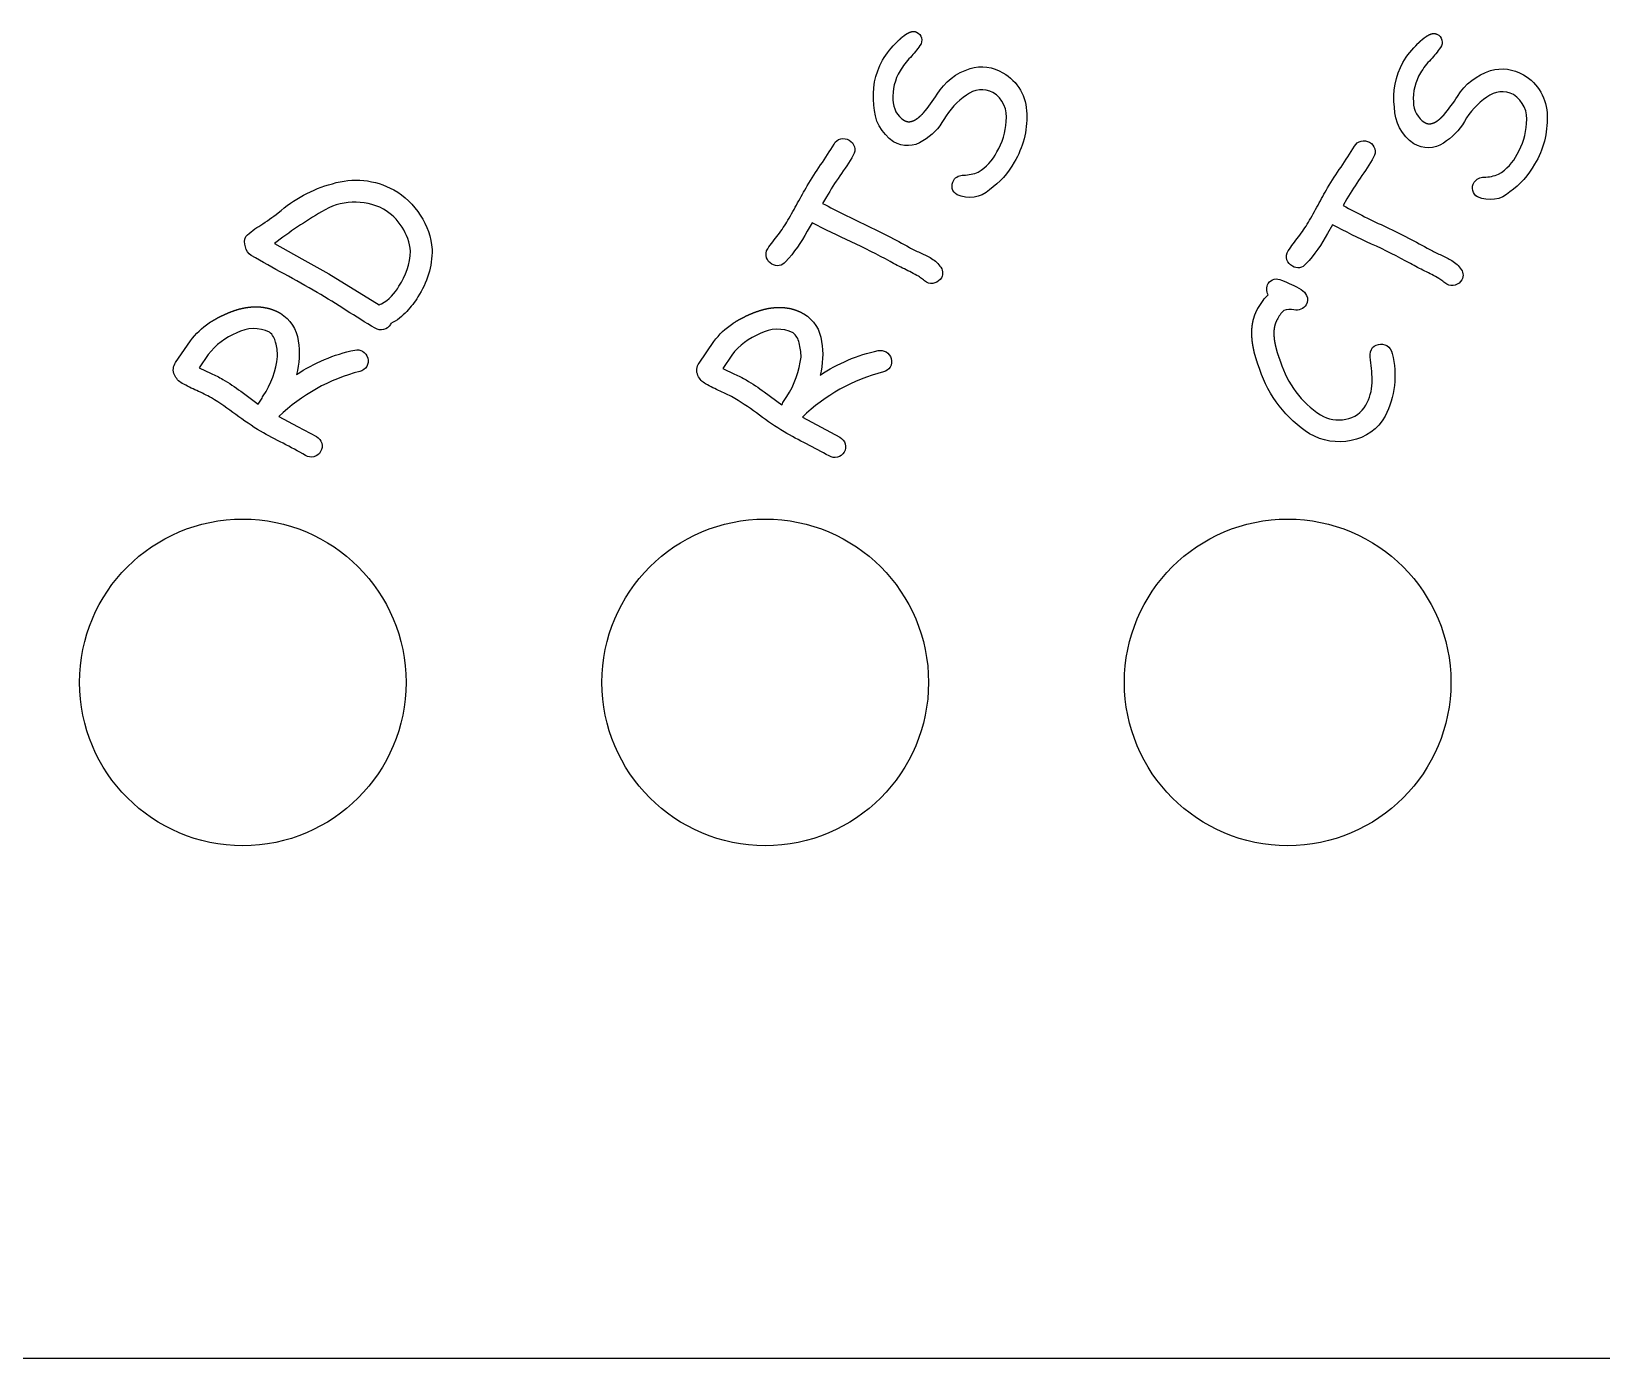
# Model space of a CAD drawing. Header units: millimetres. Extents: x -36.8 to 36.9, y -17.3 to 17.4.
# Drawn here: x -11.24 to 12.81, y -17.35 to 2.96 of the extents above; entities that cross this region are included whole.
import ezdxf

# ---------------------------------------------------------------- set-up
doc = ezdxf.new("R2010")
doc.units = ezdxf.units.MM
doc.layers.get('0').update_dxf_attribs({"lineweight": 25, "true_color": 0xffffff})
doc.layers.add('1', color=3, linetype='Continuous', lineweight=25, true_color=0x00ff00)

msp = doc.modelspace()

# ---------------------------------------------------------------- linework, layer by layer
msp.add_line((36.85, -17.35), (-36.85, -17.35))
for centre in [(-8, -7), (0, -7), (8, -7)]:
    msp.add_circle(centre, 2.5)
at = {"layer": '1', "flags": 128}
for points in [[(2.939, 0.464, -0.22912), (2.864, 0.561, -0.191926), (2.886, 0.688, -0.26278), (3.038, 0.764, 0.090366), (3.261, 0.81, 0.143531), (3.547, 1.118, 0.118952), (3.689, 1.587, 0.304179), (3.487, 2.029, 0.302265), (3.083, 1.989, 0.113344), (2.737, 1.616, -0.120268), (2.415, 1.287, -0.289806), (1.964, 1.275, -0.248192), (1.665, 1.835, -0.160507), (1.796, 2.523, -0.065487), (2.025, 2.81), (2.027, 2.811), (2.028, 2.813), (2.03, 2.814), (2.031, 2.816), (2.033, 2.817), (2.034, 2.819), (2.036, 2.82), (2.037, 2.822), (2.039, 2.823), (2.04, 2.825), (2.042, 2.826), (2.043, 2.827), (2.045, 2.829), (2.046, 2.83), (2.048, 2.832), (2.049, 2.833), (2.051, 2.835), (2.052, 2.836), (2.054, 2.837), (2.055, 2.839), (2.057, 2.84), (2.058, 2.842), (2.06, 2.843), (2.061, 2.844), (2.063, 2.846), (2.064, 2.847), (2.065, 2.848), (2.067, 2.85), (2.068, 2.851), (2.07, 2.852), (2.071, 2.854), (2.073, 2.855), (2.074, 2.856), (2.076, 2.857), (2.077, 2.859), (2.078, 2.86), (2.08, 2.861), (2.081, 2.862), (2.083, 2.864), (2.084, 2.865), (2.085, 2.866), (2.087, 2.867), (2.088, 2.869), (2.09, 2.87), (2.091, 2.871), (2.092, 2.872), (2.094, 2.873), (2.095, 2.875), (2.097, 2.876), (2.098, 2.877), (2.099, 2.878), (2.101, 2.879), (2.102, 2.88), (2.104, 2.881), (2.105, 2.883), (2.106, 2.884), (2.108, 2.885), (2.109, 2.886), (2.11, 2.887), (2.112, 2.888), (2.113, 2.889), (2.114, 2.89), (2.116, 2.891), (2.117, 2.892), (2.118, 2.893), (2.12, 2.894), (2.121, 2.895), (2.122, 2.896), (2.124, 2.897), (2.125, 2.898), (2.126, 2.899), (2.128, 2.9), (2.129, 2.901), (2.13, 2.902), (2.132, 2.903), (2.133, 2.904), (2.134, 2.905), (2.135, 2.906), (2.137, 2.907), (2.138, 2.908), (2.139, 2.909), (2.141, 2.91), (2.142, 2.911), (2.143, 2.912), (2.144, 2.913), (2.146, 2.913), (2.147, 2.914), (2.148, 2.915), (2.15, 2.916), (2.151, 2.917), (2.152, 2.918), (2.153, 2.919), (2.155, 2.919), (2.156, 2.92), (2.157, 2.921), (2.158, 2.922), (2.159, 2.923), (2.161, 2.923), (2.162, 2.924), (2.163, 2.925), (2.164, 2.926), (2.166, 2.927), (2.167, 2.927), (2.168, 2.928), (2.169, 2.929), (2.171, 2.929), (2.172, 2.93), (2.173, 2.931), (2.174, 2.932), (2.175, 2.932), (2.177, 2.933), (2.178, 2.934), (2.179, 2.934), (2.18, 2.935), (2.181, 2.936), (2.182, 2.936), (2.184, 2.937), (2.185, 2.938), (2.186, 2.938), (2.187, 2.939), (2.188, 2.939), (2.189, 2.94), (2.191, 2.941), (2.192, 2.941), (2.193, 2.942), (2.194, 2.942), (2.195, 2.943), (2.196, 2.944), (2.197, 2.944), (2.199, 2.945), (2.2, 2.945), (2.201, 2.946), (2.202, 2.946), (2.203, 2.947), (2.204, 2.947), (2.205, 2.948), (2.207, 2.948), (2.208, 2.949), (2.209, 2.949), (2.21, 2.95), (2.211, 2.95), (2.212, 2.951), (2.213, 2.951), (2.214, 2.951), (2.215, 2.952), (2.216, 2.952), (2.217, 2.953), (2.219, 2.953), (2.22, 2.953), (2.221, 2.954), (2.222, 2.954), (2.223, 2.955), (2.224, 2.955), (2.225, 2.955), (2.226, 2.956), (2.227, 2.956), (2.228, 2.956), (2.229, 2.957), (2.23, 2.957), (2.231, 2.957), (2.232, 2.958), (2.233, 2.958), (2.234, 2.958), (2.235, 2.958), (2.237, 2.959), (2.238, 2.959), (2.239, 2.959), (2.24, 2.959), (2.241, 2.96), (2.242, 2.96), (2.243, 2.96), (2.244, 2.96), (2.245, 2.961), (2.246, 2.961), (2.247, 2.961), (2.248, 2.961), (2.249, 2.961), (2.25, 2.962), (2.251, 2.962), (2.252, 2.962), (2.253, 2.962), (2.254, 2.962), (2.255, 2.962), (2.255, 2.962), (2.256, 2.963), (2.257, 2.963), (2.258, 2.963), (2.259, 2.963), (2.26, 2.963), (2.261, 2.963), (2.262, 2.963), (2.263, 2.963), (2.264, 2.963), (2.265, 2.963), (2.266, 2.963), (2.267, 2.963), (2.268, 2.963), (2.269, 2.963), (2.27, 2.963), (2.271, 2.963), (2.272, 2.963), (2.272, 2.963), (2.273, 2.963), (2.274, 2.963), (2.275, 2.963), (2.276, 2.963), (2.277, 2.963), (2.278, 2.963), (2.279, 2.963), (2.28, 2.963), (2.281, 2.963), (2.281, 2.963), (2.282, 2.963), (2.283, 2.963), (2.284, 2.962), (2.285, 2.962), (2.286, 2.962), (2.287, 2.962), (2.288, 2.962), (2.288, 2.962), (2.289, 2.962), (2.29, 2.961), (2.291, 2.961), (2.292, 2.961), (2.293, 2.961), (2.294, 2.961), (2.294, 2.961), (2.295, 2.96), (2.296, 2.96), (2.297, 2.96), (2.298, 2.96), (2.299, 2.959), (2.299, 2.959), (2.3, 2.959), (2.301, 2.959), (2.302, 2.958), (2.303, 2.958), (2.303, 2.958), (2.304, 2.957), (2.305, 2.957), (2.306, 2.957), (2.307, 2.957), (2.307, 2.956), (2.308, 2.956), (2.309, 2.956), (2.31, 2.955), (2.311, 2.955), (2.311, 2.954), (2.312, 2.954), (2.313, 2.954), (2.314, 2.953), (2.314, 2.953), (2.315, 2.952), (2.316, 2.952), (2.317, 2.952), (2.317, 2.951, -0.49993), (2.369, 2.749, -0.045217), (2.222, 2.566, 0.053614), (2.064, 2.36, 0.150486), (1.955, 1.916, 0.260313), (2.131, 1.6), (2.132, 1.6), (2.133, 1.599), (2.134, 1.599), (2.135, 1.598), (2.136, 1.598), (2.137, 1.597), (2.138, 1.597), (2.139, 1.596), (2.14, 1.596), (2.14, 1.595), (2.141, 1.595), (2.142, 1.594), (2.143, 1.594), (2.144, 1.593), (2.145, 1.593), (2.146, 1.593), (2.147, 1.592), (2.148, 1.592), (2.149, 1.591), (2.15, 1.591), (2.151, 1.591), (2.152, 1.59), (2.153, 1.59), (2.154, 1.59), (2.155, 1.589), (2.156, 1.589), (2.157, 1.589), (2.158, 1.588), (2.159, 1.588), (2.16, 1.588), (2.161, 1.587), (2.162, 1.587), (2.163, 1.587), (2.164, 1.586), (2.165, 1.586), (2.166, 1.586), (2.167, 1.586), (2.168, 1.585), (2.169, 1.585), (2.17, 1.585), (2.171, 1.585), (2.172, 1.584), (2.173, 1.584), (2.174, 1.584), (2.175, 1.584), (2.176, 1.584), (2.177, 1.583), (2.178, 1.583), (2.179, 1.583), (2.18, 1.583), (2.181, 1.583), (2.182, 1.583), (2.183, 1.583), (2.184, 1.582), (2.185, 1.582), (2.186, 1.582), (2.187, 1.582), (2.188, 1.582), (2.189, 1.582), (2.19, 1.582), (2.191, 1.582), (2.192, 1.582), (2.193, 1.582), (2.194, 1.582), (2.195, 1.582), (2.196, 1.582), (2.197, 1.582), (2.198, 1.582), (2.199, 1.582), (2.2, 1.582), (2.201, 1.582), (2.202, 1.582), (2.203, 1.582), (2.204, 1.582), (2.205, 1.582), (2.206, 1.582), (2.208, 1.582), (2.209, 1.582), (2.21, 1.582), (2.211, 1.582), (2.212, 1.582), (2.213, 1.582), (2.214, 1.582), (2.215, 1.582), (2.216, 1.582), (2.217, 1.583), (2.218, 1.583), (2.219, 1.583), (2.22, 1.583), (2.221, 1.583), (2.222, 1.583), (2.223, 1.583), (2.225, 1.584), (2.226, 1.584), (2.227, 1.584), (2.228, 1.584), (2.229, 1.584), (2.23, 1.585), (2.231, 1.585), (2.232, 1.585), (2.233, 1.585), (2.234, 1.586), (2.235, 1.586), (2.237, 1.586), (2.238, 1.586), (2.239, 1.587), (2.24, 1.587), (2.241, 1.587), (2.242, 1.588), (2.243, 1.588), (2.244, 1.588), (2.245, 1.588), (2.246, 1.589), (2.248, 1.589), (2.249, 1.589), (2.25, 1.59), (2.251, 1.59), (2.252, 1.591), (2.253, 1.591), (2.254, 1.591), (2.255, 1.592), (2.257, 1.592), (2.258, 1.593), (2.259, 1.593), (2.26, 1.593), (2.261, 1.594), (2.262, 1.594), (2.263, 1.595), (2.264, 1.595), (2.266, 1.596), (2.267, 1.596), (2.268, 1.597), (2.269, 1.597), (2.27, 1.598), (2.271, 1.598), (2.272, 1.599), (2.274, 1.599), (2.275, 1.6), (2.276, 1.6), (2.277, 1.601), (2.278, 1.601), (2.279, 1.602), (2.281, 1.602), (2.282, 1.603), (2.283, 1.603), (2.284, 1.604), (2.285, 1.605), (2.286, 1.605), (2.287, 1.606), (2.289, 1.606), (2.29, 1.607), (2.291, 1.608), (2.292, 1.608), (2.293, 1.609), (2.295, 1.61), (2.296, 1.61), (2.297, 1.611), (2.298, 1.612), (2.299, 1.612), (2.3, 1.613), (2.302, 1.614), (2.303, 1.615), (2.304, 1.615), (2.305, 1.616), (2.306, 1.617), (2.308, 1.617), (2.309, 1.618), (2.31, 1.619), (2.311, 1.62), (2.312, 1.62), (2.314, 1.621), (2.315, 1.622), (2.316, 1.623), (2.317, 1.624), (2.318, 1.624), (2.32, 1.625), (2.321, 1.626), (2.322, 1.627), (2.323, 1.628), (2.324, 1.629), (2.326, 1.629), (2.327, 1.63), (2.328, 1.631), (2.329, 1.632), (2.331, 1.633), (2.332, 1.634), (2.333, 1.635), (2.334, 1.636), (2.336, 1.637), (2.337, 1.638), (2.338, 1.638), (2.339, 1.639), (2.34, 1.64), (2.342, 1.641), (2.343, 1.642), (2.344, 1.643), (2.345, 1.644), (2.347, 1.645), (2.348, 1.646), (2.349, 1.647), (2.35, 1.648), (2.352, 1.649), (2.353, 1.65), (2.354, 1.651), (2.355, 1.652), (2.357, 1.653), (2.358, 1.654), (2.359, 1.656), (2.36, 1.657), (2.362, 1.658), (2.363, 1.659), (2.364, 1.66), (2.366, 1.661), (2.367, 1.662), (2.368, 1.663), (2.369, 1.664), (2.371, 1.665), (2.372, 1.667), (2.373, 1.668), (2.374, 1.669), (2.376, 1.67), (2.377, 1.671), (2.378, 1.672), (2.38, 1.674), (2.381, 1.675), (2.382, 1.676), (2.383, 1.677), (2.385, 1.678), (2.386, 1.68), (2.387, 1.681), (2.389, 1.682), (2.39, 1.683), (2.391, 1.685), (2.393, 1.686), (2.394, 1.687), (2.395, 1.688), (2.396, 1.69), (2.398, 1.691), (2.399, 1.692), (2.4, 1.694), (2.402, 1.695), (2.403, 1.696), (2.404, 1.698), (2.406, 1.699), (2.407, 1.7), (2.408, 1.702), (2.41, 1.703), (2.411, 1.704), (2.412, 1.706), (2.414, 1.707), (2.415, 1.709), (2.416, 1.71), (2.418, 1.711), (2.419, 1.713), (2.42, 1.714), (2.422, 1.716, 0.033408), (2.633, 2.001, -0.181656), (3.136, 2.396, -0.209517), (3.64, 2.331, -0.271552), (4.003, 1.7, -0.146677), (3.813, 0.962, -0.109411), (3.434, 0.539, -0.306007)], [(10.908, 0.432, -0.22912), (10.833, 0.529, -0.191926), (10.855, 0.655, -0.26278), (11.007, 0.732, 0.090366), (11.23, 0.777, 0.143531), (11.515, 1.086, 0.118952), (11.657, 1.555, 0.304179), (11.455, 1.997, 0.302265), (11.051, 1.957, 0.113344), (10.706, 1.584, -0.120268), (10.384, 1.254, -0.289806), (9.933, 1.243, -0.248192), (9.634, 1.803, -0.160507), (9.765, 2.49, -0.065487), (9.994, 2.777), (9.995, 2.779), (9.997, 2.781), (9.998, 2.782), (10, 2.784), (10.001, 2.785), (10.003, 2.787), (10.004, 2.788), (10.006, 2.79), (10.007, 2.791), (10.009, 2.792), (10.01, 2.794), (10.012, 2.795), (10.013, 2.797), (10.015, 2.798), (10.016, 2.8), (10.018, 2.801), (10.019, 2.803), (10.021, 2.804), (10.022, 2.805), (10.024, 2.807), (10.025, 2.808), (10.027, 2.809), (10.028, 2.811), (10.03, 2.812), (10.031, 2.814), (10.033, 2.815), (10.034, 2.816), (10.036, 2.818), (10.037, 2.819), (10.038, 2.82), (10.04, 2.821), (10.041, 2.823), (10.043, 2.824), (10.044, 2.825), (10.046, 2.827), (10.047, 2.828), (10.048, 2.829), (10.05, 2.83), (10.051, 2.832), (10.053, 2.833), (10.054, 2.834), (10.055, 2.835), (10.057, 2.837), (10.058, 2.838), (10.06, 2.839), (10.061, 2.84), (10.062, 2.841), (10.064, 2.842), (10.065, 2.844), (10.067, 2.845), (10.068, 2.846), (10.069, 2.847), (10.071, 2.848), (10.072, 2.849), (10.073, 2.85), (10.075, 2.852), (10.076, 2.853), (10.078, 2.854), (10.079, 2.855), (10.08, 2.856), (10.082, 2.857), (10.083, 2.858), (10.084, 2.859), (10.086, 2.86), (10.087, 2.861), (10.088, 2.862), (10.09, 2.863), (10.091, 2.864), (10.092, 2.865), (10.094, 2.866), (10.095, 2.867), (10.096, 2.868), (10.098, 2.869), (10.099, 2.87), (10.1, 2.871), (10.101, 2.872), (10.103, 2.873), (10.104, 2.874), (10.105, 2.875), (10.107, 2.876), (10.108, 2.877), (10.109, 2.878), (10.111, 2.879), (10.112, 2.88), (10.113, 2.881), (10.114, 2.881), (10.116, 2.882), (10.117, 2.883), (10.118, 2.884), (10.119, 2.885), (10.121, 2.886), (10.122, 2.887), (10.123, 2.887), (10.124, 2.888), (10.126, 2.889), (10.127, 2.89), (10.128, 2.891), (10.129, 2.891), (10.131, 2.892), (10.132, 2.893), (10.133, 2.894), (10.134, 2.894), (10.135, 2.895), (10.137, 2.896), (10.138, 2.897), (10.139, 2.897), (10.14, 2.898), (10.142, 2.899), (10.143, 2.9), (10.144, 2.9), (10.145, 2.901), (10.146, 2.902), (10.148, 2.902), (10.149, 2.903), (10.15, 2.904), (10.151, 2.904), (10.152, 2.905), (10.153, 2.906), (10.155, 2.906), (10.156, 2.907), (10.157, 2.907), (10.158, 2.908), (10.159, 2.909), (10.16, 2.909), (10.162, 2.91), (10.163, 2.91), (10.164, 2.911), (10.165, 2.911), (10.166, 2.912), (10.167, 2.913), (10.168, 2.913), (10.17, 2.914), (10.171, 2.914), (10.172, 2.915), (10.173, 2.915), (10.174, 2.916), (10.175, 2.916), (10.176, 2.917), (10.177, 2.917), (10.178, 2.918), (10.18, 2.918), (10.181, 2.918), (10.182, 2.919), (10.183, 2.919), (10.184, 2.92), (10.185, 2.92), (10.186, 2.921), (10.187, 2.921), (10.188, 2.921), (10.189, 2.922), (10.19, 2.922), (10.191, 2.922), (10.193, 2.923), (10.194, 2.923), (10.195, 2.924), (10.196, 2.924), (10.197, 2.924), (10.198, 2.925), (10.199, 2.925), (10.2, 2.925), (10.201, 2.925), (10.202, 2.926), (10.203, 2.926), (10.204, 2.926), (10.205, 2.927), (10.206, 2.927), (10.207, 2.927), (10.208, 2.927), (10.209, 2.928), (10.21, 2.928), (10.211, 2.928), (10.212, 2.928), (10.213, 2.929), (10.214, 2.929), (10.215, 2.929), (10.216, 2.929), (10.217, 2.929), (10.218, 2.929), (10.219, 2.93), (10.22, 2.93), (10.221, 2.93), (10.222, 2.93), (10.223, 2.93), (10.224, 2.93), (10.225, 2.93), (10.226, 2.931), (10.227, 2.931), (10.228, 2.931), (10.229, 2.931), (10.23, 2.931), (10.231, 2.931), (10.232, 2.931), (10.233, 2.931), (10.234, 2.931), (10.235, 2.931), (10.236, 2.931), (10.236, 2.931), (10.237, 2.931), (10.238, 2.931), (10.239, 2.931), (10.24, 2.931), (10.241, 2.931), (10.242, 2.931), (10.243, 2.931), (10.244, 2.931), (10.245, 2.931), (10.246, 2.931), (10.247, 2.931), (10.247, 2.931), (10.248, 2.931), (10.249, 2.931), (10.25, 2.931), (10.251, 2.931), (10.252, 2.931), (10.253, 2.93), (10.254, 2.93), (10.254, 2.93), (10.255, 2.93), (10.256, 2.93), (10.257, 2.93), (10.258, 2.93), (10.259, 2.929), (10.26, 2.929), (10.26, 2.929), (10.261, 2.929), (10.262, 2.929), (10.263, 2.928), (10.264, 2.928), (10.265, 2.928), (10.266, 2.928), (10.266, 2.928), (10.267, 2.927), (10.268, 2.927), (10.269, 2.927), (10.27, 2.927), (10.27, 2.926), (10.271, 2.926), (10.272, 2.926), (10.273, 2.925), (10.274, 2.925), (10.274, 2.925), (10.275, 2.924), (10.276, 2.924), (10.277, 2.924), (10.278, 2.923), (10.278, 2.923), (10.279, 2.923), (10.28, 2.922), (10.281, 2.922), (10.282, 2.922), (10.282, 2.921), (10.283, 2.921), (10.284, 2.92), (10.285, 2.92), (10.285, 2.92), (10.286, 2.919, -0.49993), (10.338, 2.717, -0.045217), (10.191, 2.534, 0.053614), (10.033, 2.328, 0.150486), (9.924, 1.884, 0.260313), (10.1, 1.568), (10.101, 1.568), (10.102, 1.567), (10.103, 1.567), (10.103, 1.566), (10.104, 1.566), (10.105, 1.565), (10.106, 1.565), (10.107, 1.564), (10.108, 1.564), (10.109, 1.563), (10.11, 1.563), (10.111, 1.562), (10.112, 1.562), (10.113, 1.561), (10.114, 1.561), (10.115, 1.561), (10.116, 1.56), (10.117, 1.56), (10.118, 1.559), (10.119, 1.559), (10.12, 1.559), (10.121, 1.558), (10.122, 1.558), (10.123, 1.557), (10.123, 1.557), (10.124, 1.557), (10.125, 1.556), (10.126, 1.556), (10.127, 1.556), (10.128, 1.555), (10.129, 1.555), (10.13, 1.555), (10.131, 1.555), (10.132, 1.554), (10.133, 1.554), (10.134, 1.554), (10.135, 1.554), (10.136, 1.553), (10.137, 1.553), (10.138, 1.553), (10.139, 1.553), (10.14, 1.552), (10.141, 1.552), (10.142, 1.552), (10.143, 1.552), (10.144, 1.552), (10.145, 1.551), (10.146, 1.551), (10.147, 1.551), (10.148, 1.551), (10.149, 1.551), (10.15, 1.551), (10.151, 1.55), (10.152, 1.55), (10.153, 1.55), (10.154, 1.55), (10.155, 1.55), (10.156, 1.55), (10.157, 1.55), (10.158, 1.55), (10.159, 1.55), (10.161, 1.55), (10.162, 1.55), (10.163, 1.55), (10.164, 1.55), (10.165, 1.549), (10.166, 1.549), (10.167, 1.549), (10.168, 1.549), (10.169, 1.549), (10.17, 1.549), (10.171, 1.549), (10.172, 1.549), (10.173, 1.55), (10.174, 1.55), (10.175, 1.55), (10.176, 1.55), (10.177, 1.55), (10.178, 1.55), (10.179, 1.55), (10.18, 1.55), (10.181, 1.55), (10.182, 1.55), (10.184, 1.55), (10.185, 1.55), (10.186, 1.55), (10.187, 1.551), (10.188, 1.551), (10.189, 1.551), (10.19, 1.551), (10.191, 1.551), (10.192, 1.551), (10.193, 1.552), (10.194, 1.552), (10.195, 1.552), (10.196, 1.552), (10.198, 1.552), (10.199, 1.553), (10.2, 1.553), (10.201, 1.553), (10.202, 1.553), (10.203, 1.553), (10.204, 1.554), (10.205, 1.554), (10.206, 1.554), (10.207, 1.555), (10.208, 1.555), (10.21, 1.555), (10.211, 1.555), (10.212, 1.556), (10.213, 1.556), (10.214, 1.556), (10.215, 1.557), (10.216, 1.557), (10.217, 1.557), (10.218, 1.558), (10.22, 1.558), (10.221, 1.558), (10.222, 1.559), (10.223, 1.559), (10.224, 1.56), (10.225, 1.56), (10.226, 1.56), (10.227, 1.561), (10.229, 1.561), (10.23, 1.562), (10.231, 1.562), (10.232, 1.563), (10.233, 1.563), (10.234, 1.564), (10.235, 1.564), (10.236, 1.564), (10.238, 1.565), (10.239, 1.565), (10.24, 1.566), (10.241, 1.566), (10.242, 1.567), (10.243, 1.568), (10.245, 1.568), (10.246, 1.569), (10.247, 1.569), (10.248, 1.57), (10.249, 1.57), (10.25, 1.571), (10.251, 1.571), (10.253, 1.572), (10.254, 1.573), (10.255, 1.573), (10.256, 1.574), (10.257, 1.574), (10.258, 1.575), (10.26, 1.576), (10.261, 1.576), (10.262, 1.577), (10.263, 1.578), (10.264, 1.578), (10.266, 1.579), (10.267, 1.58), (10.268, 1.58), (10.269, 1.581), (10.27, 1.582), (10.271, 1.582), (10.273, 1.583), (10.274, 1.584), (10.275, 1.585), (10.276, 1.585), (10.277, 1.586), (10.279, 1.587), (10.28, 1.588), (10.281, 1.588), (10.282, 1.589), (10.283, 1.59), (10.285, 1.591), (10.286, 1.592), (10.287, 1.592), (10.288, 1.593), (10.289, 1.594), (10.291, 1.595), (10.292, 1.596), (10.293, 1.597), (10.294, 1.597), (10.296, 1.598), (10.297, 1.599), (10.298, 1.6), (10.299, 1.601), (10.3, 1.602), (10.302, 1.603), (10.303, 1.604), (10.304, 1.605), (10.305, 1.605), (10.307, 1.606), (10.308, 1.607), (10.309, 1.608), (10.31, 1.609), (10.312, 1.61), (10.313, 1.611), (10.314, 1.612), (10.315, 1.613), (10.317, 1.614), (10.318, 1.615), (10.319, 1.616), (10.32, 1.617), (10.322, 1.618), (10.323, 1.619), (10.324, 1.62), (10.325, 1.621), (10.327, 1.622), (10.328, 1.623), (10.329, 1.625), (10.33, 1.626), (10.332, 1.627), (10.333, 1.628), (10.334, 1.629), (10.335, 1.63), (10.337, 1.631), (10.338, 1.632), (10.339, 1.633), (10.341, 1.635), (10.342, 1.636), (10.343, 1.637), (10.344, 1.638), (10.346, 1.639), (10.347, 1.64), (10.348, 1.642), (10.35, 1.643), (10.351, 1.644), (10.352, 1.645), (10.353, 1.646), (10.355, 1.648), (10.356, 1.649), (10.357, 1.65), (10.359, 1.651), (10.36, 1.653), (10.361, 1.654), (10.362, 1.655), (10.364, 1.656), (10.365, 1.658), (10.366, 1.659), (10.368, 1.66), (10.369, 1.662), (10.37, 1.663), (10.372, 1.664), (10.373, 1.666), (10.374, 1.667), (10.376, 1.668), (10.377, 1.67), (10.378, 1.671), (10.38, 1.672), (10.381, 1.674), (10.382, 1.675), (10.384, 1.677), (10.385, 1.678), (10.386, 1.679), (10.388, 1.681), (10.389, 1.682), (10.39, 1.684, 0.033408), (10.601, 1.969, -0.181656), (11.105, 2.364, -0.209517), (11.609, 2.299, -0.271552), (11.972, 1.668, -0.146677), (11.781, 0.93, -0.109411), (11.403, 0.507, -0.306007)], [(1.348, 1.069, -0.017634), (1.141, 0.751, 0.01986), (0.938, 0.433), (0.879, 0.33, 0.012133), (1.545, -0.002, -0.017708), (2.207, -0.343, 0.022325), (2.365, -0.421, -0.022481), (2.525, -0.499, -0.105349), (2.675, -0.628, -0.328383), (2.697, -0.807, -0.187865), (2.597, -0.887, -0.226683), (2.468, -0.874, -0.038246), (2.407, -0.829, 0.038086), (2.347, -0.785, 0.015123), (2.13, -0.672, -0.015198), (1.912, -0.559, 0.02082), (1.316, -0.259, -0.013627), (0.717, 0.036), (0.643, -0.096, -0.059775), (0.312, -0.563, -0.386795), (0.102, -0.597, -0.181661), (0.02, -0.5, -0.24795), (0.038, -0.363, -0.012042), (0.197, -0.149, 0.028649), (0.348, 0.074, 0.004711), (0.496, 0.338, -0.004711), (0.643, 0.601, -0.016721), (0.848, 0.92, 0.016721), (1.053, 1.239, -0.209448), (1.155, 1.318, -0.20453), (1.285, 1.298, -0.204059), (1.365, 1.197, -0.210053)], [(9.316, 1.037, -0.017634), (9.11, 0.719, 0.01986), (8.907, 0.401), (8.848, 0.298, 0.012133), (9.513, -0.034, -0.017708), (10.176, -0.375, 0.022325), (10.334, -0.453, -0.022481), (10.494, -0.531, -0.105349), (10.643, -0.66, -0.328383), (10.666, -0.839, -0.187865), (10.566, -0.919, -0.226683), (10.436, -0.906, -0.038246), (10.376, -0.861, 0.038086), (10.315, -0.817, 0.015123), (10.099, -0.704, -0.015198), (9.881, -0.591, 0.02082), (9.285, -0.291, -0.013627), (8.685, 0.004), (8.611, -0.128, -0.059775), (8.28, -0.595, -0.386795), (8.071, -0.63, -0.181661), (7.989, -0.532, -0.24795), (8.007, -0.395, -0.012042), (8.165, -0.181, 0.028649), (8.317, 0.042, 0.004711), (8.464, 0.305, -0.004711), (8.611, 0.569, -0.016721), (8.817, 0.888, 0.016721), (9.022, 1.207, -0.209448), (9.124, 1.286, -0.20453), (9.254, 1.266, -0.204059), (9.333, 1.165, -0.210053)], [(-5.102, -0.374, -0.148757), (-5.319, -1.1, -0.059148), (-5.49, -1.321, -0.100046), (-5.732, -1.507), (-5.74, -1.522, -0.211872), (-5.843, -1.6, -0.202296), (-5.972, -1.581, -0.010374), (-6.415, -1.306, 0.010368), (-6.859, -1.032, 0.004505), (-7.365, -0.749, -0.004505), (-7.87, -0.466, -0.19033), (-7.959, -0.334, -0.210757), (-7.954, -0.176, -0.062073), (-7.725, -0.002, 0.017547), (-7.458, 0.185, -0.116813), (-6.629, 0.632, -0.204782), (-5.687, 0.538, -0.120671), (-5.282, 0.15, -0.126977)], [(-6.795, 0.202, 0.031959), (-7.516, -0.284), (-7.098, -0.515), (-6.684, -0.749), (-5.913, -1.224, -0.054917), (-5.877, -1.205, 0.150263), (-5.609, -0.935, 0.142159), (-5.434, -0.401, 0.126919), (-5.561, -0.032, 0.12129), (-5.847, 0.244, 0.266538)], [(8.282, -1.222, -0.325693), (8.095, -1.297, 0.137688), (7.94, -1.308, 0.091721), (7.838, -1.448), (7.837, -1.449), (7.836, -1.451), (7.835, -1.453), (7.834, -1.454), (7.833, -1.456), (7.832, -1.458), (7.831, -1.459), (7.83, -1.461), (7.83, -1.463), (7.829, -1.464), (7.828, -1.466), (7.827, -1.468), (7.826, -1.469), (7.825, -1.471), (7.825, -1.473), (7.824, -1.475), (7.823, -1.476), (7.822, -1.478), (7.821, -1.48), (7.821, -1.482), (7.82, -1.483), (7.819, -1.485), (7.818, -1.487), (7.818, -1.489), (7.817, -1.491), (7.816, -1.492), (7.816, -1.494), (7.815, -1.496), (7.814, -1.498), (7.813, -1.5), (7.813, -1.502), (7.812, -1.503), (7.812, -1.505), (7.811, -1.507), (7.81, -1.509), (7.81, -1.511), (7.809, -1.513), (7.808, -1.515), (7.808, -1.516), (7.807, -1.518), (7.807, -1.52), (7.806, -1.522), (7.805, -1.524), (7.805, -1.526), (7.804, -1.528), (7.804, -1.53), (7.803, -1.532), (7.803, -1.534), (7.802, -1.536), (7.802, -1.538), (7.801, -1.54), (7.801, -1.542), (7.8, -1.544), (7.8, -1.546), (7.799, -1.548), (7.799, -1.55), (7.799, -1.552), (7.798, -1.554), (7.798, -1.556), (7.797, -1.558), (7.797, -1.56), (7.797, -1.562), (7.796, -1.564), (7.796, -1.566), (7.795, -1.568), (7.795, -1.57), (7.795, -1.572), (7.794, -1.575), (7.794, -1.577), (7.794, -1.579), (7.793, -1.581), (7.793, -1.583), (7.793, -1.585), (7.793, -1.587), (7.792, -1.589), (7.792, -1.592), (7.792, -1.594), (7.792, -1.596), (7.791, -1.598), (7.791, -1.6), (7.791, -1.602), (7.791, -1.605), (7.79, -1.607), (7.79, -1.609), (7.79, -1.611), (7.79, -1.614), (7.79, -1.616), (7.79, -1.618), (7.789, -1.62), (7.789, -1.623), (7.789, -1.625), (7.789, -1.627), (7.789, -1.629), (7.789, -1.632), (7.789, -1.634), (7.789, -1.636), (7.789, -1.639), (7.788, -1.641), (7.788, -1.643), (7.788, -1.645), (7.788, -1.648), (7.788, -1.65), (7.788, -1.652), (7.788, -1.655), (7.788, -1.657), (7.788, -1.66), (7.788, -1.662), (7.788, -1.664), (7.788, -1.667), (7.788, -1.669), (7.788, -1.671), (7.788, -1.674), (7.788, -1.676), (7.789, -1.679), (7.789, -1.681), (7.789, -1.684), (7.789, -1.686), (7.789, -1.688), (7.789, -1.691), (7.789, -1.693), (7.789, -1.696), (7.789, -1.698), (7.79, -1.701), (7.79, -1.703), (7.79, -1.706), (7.79, -1.708), (7.79, -1.711), (7.791, -1.713), (7.791, -1.716), (7.791, -1.718), (7.791, -1.721), (7.791, -1.724), (7.792, -1.726), (7.792, -1.729), (7.792, -1.731), (7.792, -1.734), (7.793, -1.736), (7.793, -1.739), (7.793, -1.742), (7.794, -1.744), (7.794, -1.747), (7.794, -1.749), (7.795, -1.752), (7.795, -1.755), (7.795, -1.757), (7.796, -1.76), (7.796, -1.763), (7.796, -1.765), (7.797, -1.768), (7.797, -1.771), (7.798, -1.773), (7.798, -1.776), (7.798, -1.779), (7.799, -1.781), (7.799, -1.784), (7.8, -1.787), (7.8, -1.79), (7.801, -1.792), (7.801, -1.795), (7.802, -1.798), (7.802, -1.801), (7.803, -1.803), (7.803, -1.806), (7.804, -1.809), (7.804, -1.812), (7.805, -1.814), (7.805, -1.817), (7.806, -1.82), (7.806, -1.823), (7.807, -1.826), (7.807, -1.828), (7.808, -1.831), (7.809, -1.834), (7.809, -1.837), (7.81, -1.84), (7.811, -1.843), (7.811, -1.845), (7.812, -1.848), (7.812, -1.851), (7.813, -1.854), (7.814, -1.857), (7.814, -1.86), (7.815, -1.863), (7.816, -1.866), (7.817, -1.869), (7.817, -1.872), (7.818, -1.875), (7.819, -1.877), (7.82, -1.88), (7.82, -1.883), (7.821, -1.886), (7.822, -1.889), (7.823, -1.892), (7.823, -1.895), (7.824, -1.898), (7.825, -1.901), (7.826, -1.904), (7.827, -1.907), (7.827, -1.91), (7.828, -1.913), (7.829, -1.916), (7.83, -1.919), (7.831, -1.922), (7.832, -1.925), (7.833, -1.929), (7.834, -1.932), (7.834, -1.935), (7.835, -1.938), (7.836, -1.941), (7.837, -1.944), (7.838, -1.947), (7.839, -1.95), (7.84, -1.953), (7.841, -1.956), (7.842, -1.96), (7.843, -1.963), (7.844, -1.966), (7.845, -1.969), (7.846, -1.972), (7.847, -1.975), (7.848, -1.978), (7.849, -1.982), (7.85, -1.985), (7.851, -1.988), (7.852, -1.991), (7.853, -1.994), (7.854, -1.998), (7.855, -2.001), (7.857, -2.004), (7.858, -2.007), (7.859, -2.011), (7.86, -2.014), (7.861, -2.017), (7.862, -2.02), (7.863, -2.024), (7.865, -2.027), (7.866, -2.03), (7.867, -2.033), (7.868, -2.037), (7.869, -2.04), (7.87, -2.043), (7.872, -2.047), (7.873, -2.05), (7.874, -2.053), (7.875, -2.057), (7.877, -2.06), (7.878, -2.063), (7.879, -2.067), (7.88, -2.07), (7.882, -2.074), (7.883, -2.077), (7.884, -2.08), (7.886, -2.084), (7.887, -2.087), (7.888, -2.091), (7.89, -2.094, 0.171845), (8.502, -2.907, 0.190469), (8.889, -2.972, 0.224586), (9.197, -2.757, 0.119841), (9.292, -2.416, 0.034992), (9.27, -2.063, -0.140471), (9.281, -1.904, -0.224456), (9.388, -1.828, -0.189858), (9.516, -1.846, -0.223203), (9.598, -1.966, -0.187018), (9.491, -2.927, -0.222855), (8.973, -3.297, -0.191363), (8.336, -3.194, -0.171846), (7.573, -2.21), (7.572, -2.206), (7.57, -2.201), (7.568, -2.197), (7.566, -2.192), (7.565, -2.187), (7.563, -2.183), (7.561, -2.178), (7.559, -2.174), (7.558, -2.169), (7.556, -2.165), (7.554, -2.16), (7.553, -2.156), (7.551, -2.151), (7.549, -2.147), (7.548, -2.142), (7.546, -2.138), (7.545, -2.133), (7.543, -2.129), (7.542, -2.125), (7.54, -2.12), (7.539, -2.116), (7.537, -2.111), (7.536, -2.107), (7.534, -2.102), (7.533, -2.098), (7.531, -2.094), (7.53, -2.089), (7.528, -2.085), (7.527, -2.08), (7.525, -2.076), (7.524, -2.072), (7.523, -2.067), (7.521, -2.063), (7.52, -2.059), (7.519, -2.054), (7.517, -2.05), (7.516, -2.046), (7.515, -2.041), (7.513, -2.037), (7.512, -2.033), (7.511, -2.029), (7.509, -2.024), (7.508, -2.02), (7.507, -2.016), (7.506, -2.012), (7.505, -2.007), (7.503, -2.003), (7.502, -1.999), (7.501, -1.995), (7.5, -1.99), (7.499, -1.986), (7.498, -1.982), (7.497, -1.978), (7.495, -1.974), (7.494, -1.969), (7.493, -1.965), (7.492, -1.961), (7.491, -1.957), (7.49, -1.953), (7.489, -1.949), (7.488, -1.944), (7.487, -1.94), (7.486, -1.936), (7.485, -1.932), (7.484, -1.928), (7.483, -1.924), (7.482, -1.92), (7.482, -1.916), (7.481, -1.912), (7.48, -1.908), (7.479, -1.903), (7.478, -1.899), (7.477, -1.895), (7.476, -1.891), (7.476, -1.887), (7.475, -1.883), (7.474, -1.879), (7.473, -1.875), (7.472, -1.871), (7.472, -1.867), (7.471, -1.863), (7.47, -1.859), (7.469, -1.855), (7.469, -1.851), (7.468, -1.847), (7.467, -1.843), (7.467, -1.839), (7.466, -1.835), (7.465, -1.832), (7.465, -1.828), (7.464, -1.824), (7.464, -1.82), (7.463, -1.816), (7.462, -1.812), (7.462, -1.808), (7.461, -1.804), (7.461, -1.8), (7.46, -1.797), (7.46, -1.793), (7.459, -1.789), (7.459, -1.785), (7.458, -1.781), (7.458, -1.777), (7.458, -1.773), (7.457, -1.77), (7.457, -1.766), (7.456, -1.762), (7.456, -1.758), (7.456, -1.754), (7.455, -1.751), (7.455, -1.747), (7.454, -1.743), (7.454, -1.739), (7.454, -1.736), (7.454, -1.732), (7.453, -1.728), (7.453, -1.724), (7.453, -1.721), (7.453, -1.717), (7.452, -1.713), (7.452, -1.71), (7.452, -1.706), (7.452, -1.702), (7.452, -1.699), (7.451, -1.695), (7.451, -1.691), (7.451, -1.688), (7.451, -1.684), (7.451, -1.68), (7.451, -1.677), (7.451, -1.673), (7.451, -1.669), (7.451, -1.666), (7.45, -1.662), (7.45, -1.659), (7.45, -1.655), (7.45, -1.651), (7.45, -1.648), (7.45, -1.644), (7.45, -1.641), (7.451, -1.637), (7.451, -1.634), (7.451, -1.63), (7.451, -1.627), (7.451, -1.623), (7.451, -1.62), (7.451, -1.616), (7.451, -1.613), (7.451, -1.609), (7.452, -1.606), (7.452, -1.602), (7.452, -1.599), (7.452, -1.595), (7.452, -1.592), (7.453, -1.588), (7.453, -1.585), (7.453, -1.581), (7.453, -1.578), (7.454, -1.575), (7.454, -1.571), (7.454, -1.568), (7.455, -1.564), (7.455, -1.561), (7.455, -1.558), (7.456, -1.554), (7.456, -1.551), (7.456, -1.547), (7.457, -1.544), (7.457, -1.541), (7.458, -1.537), (7.458, -1.534), (7.458, -1.531), (7.459, -1.527), (7.459, -1.524), (7.46, -1.521), (7.46, -1.518), (7.461, -1.514), (7.461, -1.511), (7.462, -1.508), (7.463, -1.504), (7.463, -1.501), (7.464, -1.498), (7.464, -1.495), (7.465, -1.491), (7.466, -1.488), (7.466, -1.485), (7.467, -1.482), (7.468, -1.479), (7.468, -1.475), (7.469, -1.472), (7.47, -1.469), (7.47, -1.466), (7.471, -1.463), (7.472, -1.46), (7.473, -1.456), (7.473, -1.453), (7.474, -1.45), (7.475, -1.447), (7.476, -1.444), (7.476, -1.441), (7.477, -1.438), (7.478, -1.434), (7.479, -1.431), (7.48, -1.428), (7.481, -1.425), (7.482, -1.422), (7.483, -1.419), (7.484, -1.416), (7.484, -1.413), (7.485, -1.41), (7.486, -1.407), (7.487, -1.404), (7.488, -1.401), (7.489, -1.398), (7.49, -1.395), (7.491, -1.392), (7.492, -1.389), (7.493, -1.386), (7.495, -1.383), (7.496, -1.38), (7.497, -1.377), (7.498, -1.374), (7.499, -1.371), (7.5, -1.368), (7.501, -1.365), (7.502, -1.362), (7.504, -1.359), (7.505, -1.356), (7.506, -1.353), (7.507, -1.351), (7.508, -1.348), (7.51, -1.345), (7.511, -1.342), (7.512, -1.339), (7.513, -1.336), (7.515, -1.333), (7.516, -1.33), (7.517, -1.328), (7.519, -1.325), (7.52, -1.322), (7.521, -1.319), (7.523, -1.316), (7.524, -1.314), (7.526, -1.311), (7.527, -1.308), (7.528, -1.305), (7.53, -1.302), (7.531, -1.3), (7.533, -1.297), (7.534, -1.294), (7.536, -1.291), (7.537, -1.289), (7.539, -1.286), (7.54, -1.283), (7.542, -1.28), (7.543, -1.278, -0.02819), (7.623, -1.155, -0.052358), (7.701, -1.068, -0.263223), (7.703, -0.895, -0.402144), (7.906, -0.846, -0.048066), (8.205, -0.988, -0.158406), (8.29, -1.079, -0.260727)], [(-6.102, -2.164, -0.201263), (-6.207, -2.24, 0.129237), (-7.448, -2.932), (-7.16, -3.083), (-6.874, -3.239, -0.202048), (-6.792, -3.34, -0.211877), (-6.809, -3.468, -0.2119), (-6.91, -3.546, -0.202048), (-7.039, -3.526, 0.011082), (-7.384, -3.341, -0.011082), (-7.728, -3.157, -0.02521), (-8.105, -2.901, 0.025142), (-8.48, -2.646, 0.021764), (-8.705, -2.534, -0.021764), (-8.929, -2.423, -0.165298), (-9.046, -2.294, -0.280732), (-9.028, -2.104), (-8.801, -1.773, -0.090521), (-8.514, -1.497), (-8.509, -1.494), (-8.504, -1.491), (-8.499, -1.488), (-8.494, -1.485), (-8.489, -1.482), (-8.484, -1.479), (-8.479, -1.476), (-8.474, -1.473), (-8.469, -1.47), (-8.464, -1.467), (-8.459, -1.464), (-8.454, -1.461), (-8.449, -1.458), (-8.444, -1.455), (-8.439, -1.452), (-8.434, -1.449), (-8.429, -1.447), (-8.424, -1.444), (-8.419, -1.441), (-8.414, -1.438), (-8.409, -1.436), (-8.404, -1.433), (-8.399, -1.43), (-8.395, -1.428), (-8.39, -1.425), (-8.385, -1.422), (-8.38, -1.42), (-8.375, -1.417), (-8.37, -1.414), (-8.365, -1.412), (-8.36, -1.409), (-8.356, -1.407), (-8.351, -1.404), (-8.346, -1.402), (-8.341, -1.399), (-8.336, -1.397), (-8.331, -1.395), (-8.327, -1.392), (-8.322, -1.39), (-8.317, -1.387), (-8.312, -1.385), (-8.308, -1.383), (-8.303, -1.38), (-8.298, -1.378), (-8.293, -1.376), (-8.288, -1.374), (-8.284, -1.372), (-8.279, -1.369), (-8.274, -1.367), (-8.269, -1.365), (-8.265, -1.363), (-8.26, -1.361), (-8.255, -1.359), (-8.251, -1.357), (-8.246, -1.355), (-8.241, -1.353), (-8.237, -1.351), (-8.232, -1.349), (-8.227, -1.347), (-8.222, -1.345), (-8.218, -1.343), (-8.213, -1.341), (-8.209, -1.339), (-8.204, -1.337), (-8.199, -1.335), (-8.195, -1.333), (-8.19, -1.332), (-8.185, -1.33), (-8.181, -1.328), (-8.176, -1.326), (-8.171, -1.324), (-8.167, -1.323), (-8.162, -1.321), (-8.158, -1.319), (-8.153, -1.318), (-8.149, -1.316), (-8.144, -1.315), (-8.139, -1.313), (-8.135, -1.311), (-8.13, -1.31), (-8.126, -1.308), (-8.121, -1.307), (-8.117, -1.305), (-8.112, -1.304), (-8.108, -1.302), (-8.103, -1.301), (-8.099, -1.3), (-8.094, -1.298), (-8.09, -1.297), (-8.085, -1.295), (-8.081, -1.294), (-8.076, -1.293), (-8.072, -1.292), (-8.067, -1.29), (-8.063, -1.289), (-8.058, -1.288), (-8.054, -1.287), (-8.049, -1.285), (-8.045, -1.284), (-8.041, -1.283), (-8.036, -1.282), (-8.032, -1.281), (-8.027, -1.28), (-8.023, -1.279), (-8.019, -1.278), (-8.014, -1.277), (-8.01, -1.276), (-8.005, -1.275), (-8.001, -1.274), (-7.997, -1.273), (-7.992, -1.272), (-7.988, -1.271), (-7.984, -1.27), (-7.979, -1.269), (-7.975, -1.268), (-7.971, -1.268), (-7.966, -1.267), (-7.962, -1.266), (-7.958, -1.265), (-7.953, -1.264), (-7.949, -1.264), (-7.945, -1.263), (-7.94, -1.262), (-7.936, -1.262), (-7.932, -1.261), (-7.928, -1.26), (-7.923, -1.26), (-7.919, -1.259), (-7.915, -1.259), (-7.911, -1.258), (-7.906, -1.258), (-7.902, -1.257), (-7.898, -1.257), (-7.894, -1.256), (-7.889, -1.256), (-7.885, -1.255), (-7.881, -1.255), (-7.877, -1.255), (-7.873, -1.254), (-7.868, -1.254), (-7.864, -1.253), (-7.86, -1.253), (-7.856, -1.253), (-7.852, -1.253), (-7.848, -1.252), (-7.843, -1.252), (-7.839, -1.252), (-7.835, -1.252), (-7.831, -1.252), (-7.827, -1.252), (-7.823, -1.251), (-7.819, -1.251), (-7.815, -1.251), (-7.81, -1.251), (-7.806, -1.251), (-7.802, -1.251), (-7.798, -1.251), (-7.794, -1.251), (-7.79, -1.251), (-7.786, -1.251), (-7.782, -1.251), (-7.778, -1.251), (-7.774, -1.252), (-7.77, -1.252), (-7.766, -1.252), (-7.762, -1.252), (-7.758, -1.252), (-7.754, -1.252), (-7.75, -1.253), (-7.746, -1.253), (-7.742, -1.253), (-7.738, -1.254), (-7.734, -1.254), (-7.73, -1.254), (-7.726, -1.255), (-7.722, -1.255), (-7.718, -1.255), (-7.714, -1.256), (-7.71, -1.256), (-7.706, -1.257), (-7.702, -1.257), (-7.698, -1.258), (-7.694, -1.258), (-7.69, -1.259), (-7.686, -1.259), (-7.682, -1.26), (-7.679, -1.261), (-7.675, -1.261), (-7.671, -1.262), (-7.667, -1.263), (-7.663, -1.263), (-7.659, -1.264), (-7.655, -1.265), (-7.651, -1.265), (-7.648, -1.266), (-7.644, -1.267), (-7.64, -1.268), (-7.636, -1.269), (-7.632, -1.269), (-7.628, -1.27), (-7.625, -1.271), (-7.621, -1.272), (-7.617, -1.273), (-7.613, -1.274), (-7.609, -1.275), (-7.606, -1.276), (-7.602, -1.277), (-7.598, -1.278), (-7.594, -1.279), (-7.591, -1.28), (-7.587, -1.281), (-7.583, -1.282), (-7.579, -1.283), (-7.576, -1.285), (-7.572, -1.286), (-7.568, -1.287), (-7.564, -1.288), (-7.561, -1.289), (-7.557, -1.291), (-7.553, -1.292), (-7.55, -1.293), (-7.546, -1.295), (-7.542, -1.296), (-7.539, -1.297), (-7.535, -1.299), (-7.531, -1.3), (-7.528, -1.301), (-7.524, -1.303), (-7.52, -1.304), (-7.517, -1.306), (-7.513, -1.307), (-7.509, -1.309), (-7.506, -1.31), (-7.502, -1.312), (-7.499, -1.313), (-7.495, -1.315), (-7.491, -1.317), (-7.488, -1.318), (-7.484, -1.32), (-7.481, -1.322), (-7.477, -1.323), (-7.474, -1.325), (-7.47, -1.327), (-7.466, -1.328), (-7.463, -1.33), (-7.459, -1.332), (-7.456, -1.334), (-7.452, -1.336), (-7.449, -1.338), (-7.445, -1.339), (-7.442, -1.341), (-7.438, -1.343), (-7.435, -1.345), (-7.431, -1.347), (-7.428, -1.349), (-7.424, -1.351, -0.230293), (-7.153, -1.772, -0.104897), (-7.177, -2.289, -0.094515), (-6.286, -1.913, -0.176734), (-6.167, -1.932, -0.204773), (-6.087, -2.036, -0.209224)], [(1.914, -2.174, -0.201263), (1.809, -2.249, 0.129237), (0.568, -2.941), (0.856, -3.092), (1.142, -3.248, -0.202048), (1.224, -3.35, -0.211877), (1.207, -3.477, -0.2119), (1.106, -3.555, -0.202048), (0.977, -3.535, 0.011082), (0.632, -3.351, -0.011082), (0.288, -3.166, -0.02521), (-0.089, -2.91, 0.025142), (-0.464, -2.655, 0.021764), (-0.689, -2.544, -0.021764), (-0.913, -2.432, -0.165298), (-1.03, -2.303, -0.280732), (-1.012, -2.113), (-0.785, -1.783, -0.090521), (-0.498, -1.507), (-0.493, -1.503), (-0.488, -1.5), (-0.482, -1.497), (-0.477, -1.494), (-0.472, -1.491), (-0.467, -1.488), (-0.462, -1.485), (-0.457, -1.482), (-0.453, -1.479), (-0.448, -1.476), (-0.443, -1.473), (-0.438, -1.47), (-0.433, -1.467), (-0.428, -1.464), (-0.423, -1.462), (-0.418, -1.459), (-0.413, -1.456), (-0.408, -1.453), (-0.403, -1.45), (-0.398, -1.448), (-0.393, -1.445), (-0.388, -1.442), (-0.383, -1.439), (-0.378, -1.437), (-0.374, -1.434), (-0.369, -1.431), (-0.364, -1.429), (-0.359, -1.426), (-0.354, -1.424), (-0.349, -1.421), (-0.344, -1.419), (-0.34, -1.416), (-0.335, -1.414), (-0.33, -1.411), (-0.325, -1.409), (-0.32, -1.406), (-0.315, -1.404), (-0.311, -1.401), (-0.306, -1.399), (-0.301, -1.397), (-0.296, -1.394), (-0.291, -1.392), (-0.287, -1.39), (-0.282, -1.387), (-0.277, -1.385), (-0.272, -1.383), (-0.268, -1.381), (-0.263, -1.379), (-0.258, -1.376), (-0.253, -1.374), (-0.249, -1.372), (-0.244, -1.37), (-0.239, -1.368), (-0.235, -1.366), (-0.23, -1.364), (-0.225, -1.362), (-0.22, -1.36), (-0.216, -1.358), (-0.211, -1.356), (-0.206, -1.354), (-0.202, -1.352), (-0.197, -1.35), (-0.192, -1.348), (-0.188, -1.346), (-0.183, -1.344), (-0.179, -1.343), (-0.174, -1.341), (-0.169, -1.339), (-0.165, -1.337), (-0.16, -1.335), (-0.155, -1.334), (-0.151, -1.332), (-0.146, -1.33), (-0.142, -1.329), (-0.137, -1.327), (-0.133, -1.325), (-0.128, -1.324), (-0.123, -1.322), (-0.119, -1.321), (-0.114, -1.319), (-0.11, -1.318), (-0.105, -1.316), (-0.101, -1.315), (-0.096, -1.313), (-0.092, -1.312), (-0.087, -1.31), (-0.083, -1.309), (-0.078, -1.307), (-0.074, -1.306), (-0.069, -1.305), (-0.065, -1.303), (-0.06, -1.302), (-0.056, -1.301), (-0.051, -1.3), (-0.047, -1.298), (-0.042, -1.297), (-0.038, -1.296), (-0.033, -1.295), (-0.029, -1.293), (-0.025, -1.292), (-0.02, -1.291), (-0.016, -1.29), (-0.011, -1.289), (-0.007, -1.288), (-0.003, -1.287), (0.002, -1.286), (0.006, -1.285), (0.011, -1.284), (0.015, -1.283), (0.019, -1.282), (0.024, -1.281), (0.028, -1.28), (0.032, -1.279), (0.037, -1.278), (0.041, -1.278), (0.045, -1.277), (0.05, -1.276), (0.054, -1.275), (0.058, -1.274), (0.063, -1.274), (0.067, -1.273), (0.071, -1.272), (0.076, -1.272), (0.08, -1.271), (0.084, -1.27), (0.088, -1.27), (0.093, -1.269), (0.097, -1.268), (0.101, -1.268), (0.105, -1.267), (0.11, -1.267), (0.114, -1.266), (0.118, -1.266), (0.122, -1.265), (0.127, -1.265), (0.131, -1.265), (0.135, -1.264), (0.139, -1.264), (0.143, -1.263), (0.148, -1.263), (0.152, -1.263), (0.156, -1.262), (0.16, -1.262), (0.164, -1.262), (0.168, -1.262), (0.173, -1.261), (0.177, -1.261), (0.181, -1.261), (0.185, -1.261), (0.189, -1.261), (0.193, -1.261), (0.197, -1.261), (0.201, -1.26), (0.206, -1.26), (0.21, -1.26), (0.214, -1.26), (0.218, -1.26), (0.222, -1.26), (0.226, -1.26), (0.23, -1.261), (0.234, -1.261), (0.238, -1.261), (0.242, -1.261), (0.246, -1.261), (0.25, -1.261), (0.254, -1.261), (0.258, -1.262), (0.262, -1.262), (0.266, -1.262), (0.27, -1.262), (0.274, -1.263), (0.278, -1.263), (0.282, -1.263), (0.286, -1.264), (0.29, -1.264), (0.294, -1.264), (0.298, -1.265), (0.302, -1.265), (0.306, -1.266), (0.31, -1.266), (0.314, -1.266), (0.318, -1.267), (0.322, -1.268), (0.326, -1.268), (0.33, -1.269), (0.334, -1.269), (0.337, -1.27), (0.341, -1.27), (0.345, -1.271), (0.349, -1.272), (0.353, -1.272), (0.357, -1.273), (0.361, -1.274), (0.365, -1.275), (0.368, -1.275), (0.372, -1.276), (0.376, -1.277), (0.38, -1.278), (0.384, -1.279), (0.388, -1.28), (0.391, -1.28), (0.395, -1.281), (0.399, -1.282), (0.403, -1.283), (0.407, -1.284), (0.41, -1.285), (0.414, -1.286), (0.418, -1.287), (0.422, -1.288), (0.425, -1.289), (0.429, -1.29), (0.433, -1.292), (0.437, -1.293), (0.44, -1.294), (0.444, -1.295), (0.448, -1.296), (0.452, -1.297), (0.455, -1.299), (0.459, -1.3), (0.463, -1.301), (0.466, -1.302), (0.47, -1.304), (0.474, -1.305), (0.477, -1.306), (0.481, -1.308), (0.485, -1.309), (0.488, -1.311), (0.492, -1.312), (0.496, -1.314), (0.499, -1.315), (0.503, -1.316), (0.507, -1.318), (0.51, -1.32), (0.514, -1.321), (0.517, -1.323), (0.521, -1.324), (0.525, -1.326), (0.528, -1.327), (0.532, -1.329), (0.535, -1.331), (0.539, -1.333), (0.543, -1.334), (0.546, -1.336), (0.55, -1.338), (0.553, -1.339), (0.557, -1.341), (0.56, -1.343), (0.564, -1.345), (0.567, -1.347), (0.571, -1.349), (0.574, -1.351), (0.578, -1.352), (0.581, -1.354), (0.585, -1.356), (0.588, -1.358), (0.592, -1.36, -0.230293), (0.863, -1.782, -0.104897), (0.839, -2.298, -0.094515), (1.73, -1.922, -0.176734), (1.849, -1.941, -0.204773), (1.929, -2.045, -0.209224)], [(-8.528, -1.983), (-8.668, -2.186), (-8.486, -2.271, -0.022568), (-8.306, -2.362, -0.02644), (-8.031, -2.545), (-7.763, -2.74, -0.008271), (-7.725, -2.679, 0.008418), (-7.687, -2.616, 0.117806), (-7.468, -2.011, 0.075958), (-7.498, -1.795, 0.181917), (-7.591, -1.64, 0.241236), (-8.093, -1.652, 0.138329)], [(-0.512, -1.992), (-0.652, -2.195), (-0.47, -2.281, -0.022568), (-0.29, -2.371, -0.02644), (-0.015, -2.555), (0.253, -2.75, -0.008271), (0.291, -2.688, 0.008418), (0.329, -2.625, 0.117806), (0.548, -2.02, 0.075958), (0.518, -1.804, 0.181917), (0.425, -1.649, 0.241236), (-0.077, -1.661, 0.138329)]]:
    msp.add_lwpolyline(points, format="xyb", close=True, dxfattribs=at)

doc.saveas('drawing.dxf')
